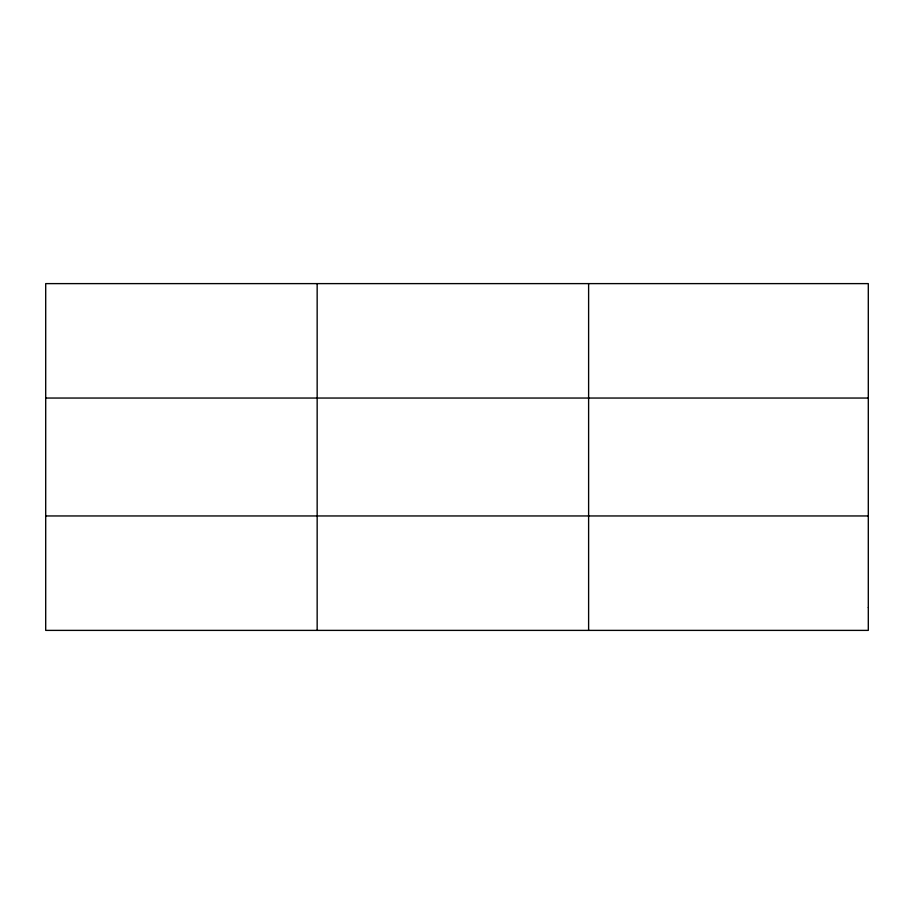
<?xml version="1.0" encoding="UTF-8"?>
<svg xmlns="http://www.w3.org/2000/svg" width="914" height="914" viewBox="0 0 914 914"><rect width="100%" height="100%" fill="white"/><g stroke="black" fill="none" stroke-linecap="round" stroke-linejoin="round"><path stroke-width="1.37" d="M317.158 630.386L317.158 283.614M588.616 630.386L588.616 283.614M45.7 398.047L868.3 398.047M45.7 515.953L868.3 515.953M868.3 607.502L868.3 630.386L45.7 630.386L45.7 283.614L868.3 283.614L868.3 607.502"/></g></svg>
